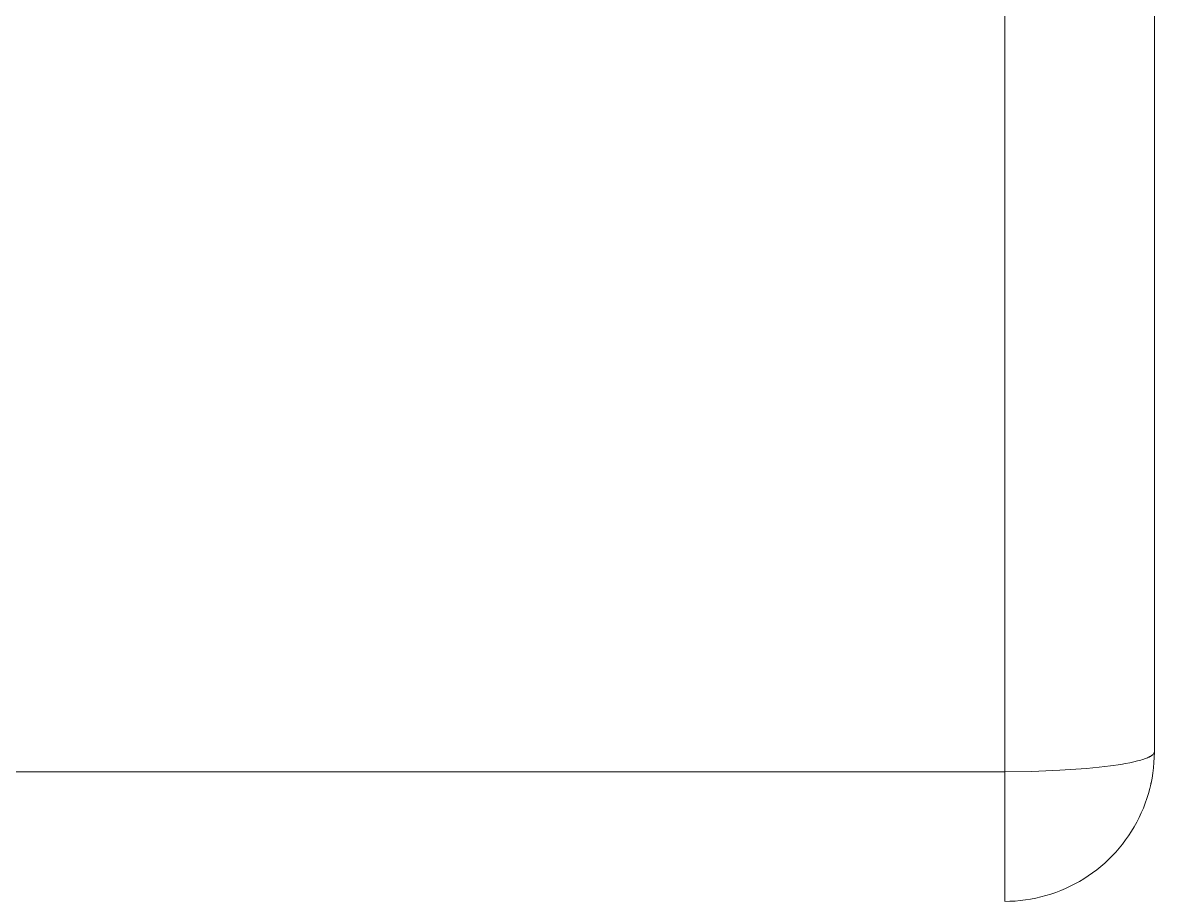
# Model space of a CAD drawing. Header units: inches. Extents: x -16 to 183, y -17 to 123.
# Drawn here: x 61.694 to 63.182, y 119.52 to 120.677 of the extents above; entities that cross this region are included whole.
import ezdxf

# ---------------------------------------------------------------- set-up
doc = ezdxf.new("R2010")
doc.units = ezdxf.units.IN
doc.layers.add('ZANO_R', color=7, linetype='Continuous', lineweight=0)

msp = doc.modelspace()

# ---------------------------------------------------------------- linework, layer by layer
at = {"layer": 'ZANO_R'}
for p, q in [((63.18249, 120.80907), (63.18249, 119.71708)), ((62.98564, 119.6909), (62.98564, 120.78348)), ((63.17203, 119.70866), (63.17352, 119.70927)), ((63.17352, 119.70927), (63.17489, 119.70988)), ((63.17489, 119.70988), (63.17554, 119.71018)), ((63.17554, 119.71018), (63.17615, 119.71049)), ((63.17615, 119.71049), (63.17673, 119.71079)), ((63.17673, 119.71079), (63.17728, 119.7111)), ((63.17728, 119.7111), (63.17781, 119.71141)), ((63.17781, 119.71141), (63.1783, 119.71171)), ((63.1783, 119.71171), (63.17877, 119.71201)), ((63.17877, 119.71201), (63.17921, 119.71232)), ((63.17921, 119.71232), (63.17962, 119.71262)), ((63.17962, 119.71262), (63.17981, 119.71277)), ((63.17981, 119.71277), (63.18, 119.71293)), ((63.18, 119.71293), (63.18018, 119.71308)), ((63.18018, 119.71308), (63.18035, 119.71323)), ((63.18035, 119.71323), (63.18051, 119.71338)), ((63.18051, 119.71338), (63.18067, 119.71353)), ((63.18067, 119.71353), (63.18082, 119.71368)), ((63.18082, 119.71368), (63.18097, 119.71383)), ((63.18097, 119.71383), (63.18111, 119.71398)), ((63.18111, 119.71398), (63.18124, 119.71413)), ((63.18124, 119.71413), (63.18136, 119.71428)), ((63.18136, 119.71428), (63.18148, 119.71443)), ((63.18148, 119.71443), (63.18159, 119.71458)), ((63.18159, 119.71458), (63.1817, 119.71473)), ((63.1817, 119.71473), (63.18179, 119.71488)), ((63.18179, 119.71488), (63.18189, 119.71503)), ((63.18189, 119.71503), (63.18197, 119.71518)), ((63.18197, 119.71518), (63.18205, 119.71532)), ((63.18235, 119.70964), (63.18197, 119.7028)), ((63.18205, 119.71532), (63.18212, 119.71547)), ((63.18212, 119.71547), (63.18219, 119.71562)), ((63.18219, 119.71562), (63.18224, 119.71577)), ((63.18224, 119.71577), (63.1823, 119.71591)), ((63.1823, 119.71591), (63.18234, 119.71606)), ((63.18234, 119.71606), (63.18238, 119.71621)), ((63.18249, 119.7165), (63.18235, 119.70964)), ((63.18238, 119.71621), (63.18242, 119.71635)), ((63.18242, 119.71635), (63.18244, 119.7165)), ((63.18244, 119.7165), (63.18247, 119.71665)), ((63.18247, 119.71665), (63.18248, 119.71679)), ((63.18248, 119.71679), (63.18249, 119.71694)), ((63.18249, 119.71694), (63.18249, 119.71708)), ((63.0581, 119.69274), (63.09336, 119.69517)), ((63.09336, 119.69517), (63.10972, 119.69676)), ((63.10972, 119.69676), (63.12484, 119.69857)), ((63.12484, 119.69857), (63.13847, 119.70058)), ((63.13847, 119.70058), (63.14466, 119.70165)), ((63.14466, 119.70165), (63.15041, 119.70276)), ((63.15041, 119.70276), (63.15569, 119.70389)), ((63.15569, 119.70389), (63.1605, 119.70506)), ((63.1605, 119.70506), (63.16483, 119.70624)), ((63.16483, 119.70624), (63.16681, 119.70684)), ((63.16681, 119.70684), (63.16867, 119.70745)), ((63.16867, 119.70745), (63.17041, 119.70805)), ((63.17041, 119.70805), (63.17203, 119.70866)), ((63.18136, 119.69597), (63.1805, 119.68916)), ((63.18197, 119.7028), (63.18136, 119.69597)), ((-7.48676, 119.6909), (62.98564, 119.6909)), ((62.98564, 119.6909), (63.02146, 119.69134)), ((62.98564, 119.52039), (62.98564, 119.6909)), ((63.02146, 119.69134), (63.0581, 119.69274)), ((63.17941, 119.68239), (63.17809, 119.67566)), ((63.1805, 119.68916), (63.17941, 119.68239)), ((63.17653, 119.66898), (63.17474, 119.66236)), ((63.17809, 119.67566), (63.17653, 119.66898)), ((63.17728, 119.6725), (63.1783, 119.67704)), ((63.17271, 119.65581), (63.17047, 119.64933)), ((63.17474, 119.66236), (63.17271, 119.65581)), ((63.1653, 119.63663), (63.16239, 119.63042)), ((63.16799, 119.64293), (63.1653, 119.63663)), ((63.17047, 119.64933), (63.16799, 119.64293)), ((63.15926, 119.62431), (63.15593, 119.61832)), ((63.16239, 119.63042), (63.15926, 119.62431)), ((63.14864, 119.6067), (63.14469, 119.60109)), ((63.15238, 119.61245), (63.14864, 119.6067)), ((63.15593, 119.61832), (63.15238, 119.61245)), ((63.13623, 119.5903), (63.13172, 119.58513)), ((63.14056, 119.59562), (63.13623, 119.5903)), ((63.14469, 119.60109), (63.14056, 119.59562)), ((63.12218, 119.57528), (63.11716, 119.57061)), ((63.12704, 119.58012), (63.12218, 119.57528)), ((63.13172, 119.58513), (63.12704, 119.58012)), ((63.10664, 119.56181), (63.10116, 119.55769)), ((63.11198, 119.56612), (63.10664, 119.56181)), ((63.11716, 119.57061), (63.11198, 119.56612)), ((63.0839, 119.54651), (63.0779, 119.54319)), ((63.08978, 119.55003), (63.0839, 119.54651)), ((63.09554, 119.55376), (63.08978, 119.55003)), ((63.10116, 119.55769), (63.09554, 119.55376)), ((63.05285, 119.53206), (63.04636, 119.52983)), ((63.05925, 119.53451), (63.05285, 119.53206)), ((63.06557, 119.53719), (63.05925, 119.53451)), ((63.07179, 119.54008), (63.06557, 119.53719)), ((63.0779, 119.54319), (63.07179, 119.54008)), ((62.98564, 119.52039), (62.98564, 119.5203)), ((62.9925, 119.52035), (62.98564, 119.52023)), ((62.99935, 119.52071), (62.9925, 119.52035)), ((63.00618, 119.52131), (62.99935, 119.52071)), ((63.01299, 119.52214), (63.00618, 119.52131)), ((63.01976, 119.52321), (63.01299, 119.52214)), ((63.02649, 119.52452), (63.01976, 119.52321)), ((63.03318, 119.52606), (63.02649, 119.52452)), ((63.0398, 119.52783), (63.03318, 119.52606)), ((63.04636, 119.52983), (63.0398, 119.52783))]:
    msp.add_line(p, q, dxfattribs=at)

doc.saveas('drawing.dxf')
